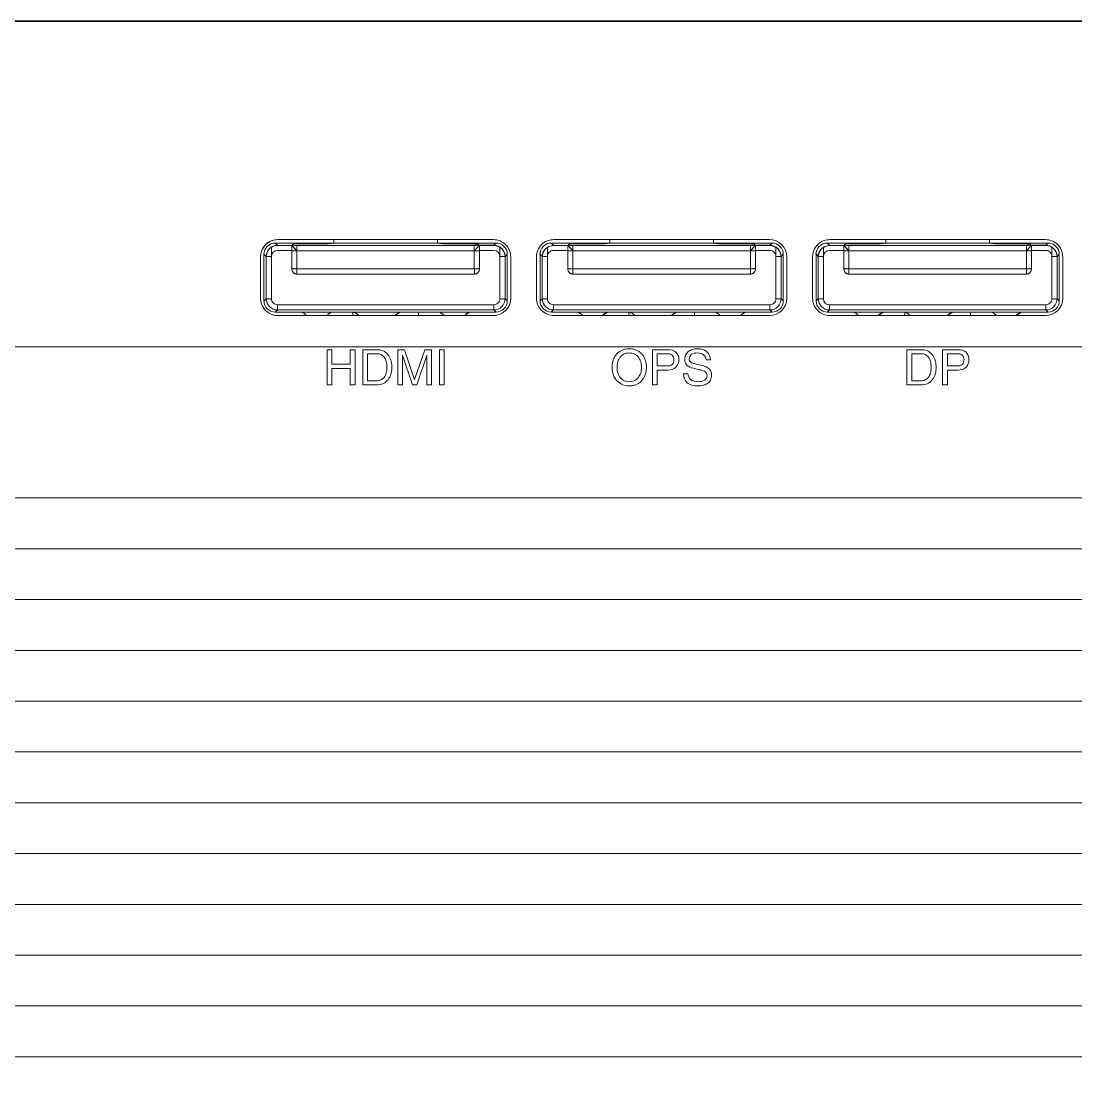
# Model space of a CAD drawing. Header units: millimetres. Extents: x -71336 to -33468, y -26189 to 22712.
# Drawn here: x -34278.5 to -34217.4, y -12629.5 to -12567.7 of the extents above; entities that cross this region are included whole.
import ezdxf

# ---------------------------------------------------------------- set-up
doc = ezdxf.new("R2010")
doc.units = ezdxf.units.MM
doc.layers.add('PDF3_Geometry', color=7, linetype='Continuous')
doc.layers.add('SC - Rack Layout - U-guides and centreline', color=5, linetype='Continuous', lineweight=13, plot=False)

# ---------------------------------------------------------------- blocks, each defined once
blk = doc.blocks.new('*U240')
at = {"layer": 'SC - Rack Layout - U-guides and centreline', "ltscale": 5}
blk.add_lwpolyline([(-300, 0), (300, 0)], dxfattribs=at)
blk = doc.blocks.new('*U241')
at = {"layer": 'SC - Rack Layout - U-guides and centreline', "color": 0, "linetype": 'ByBlock', "lineweight": -2, "transparency": 16777216}
blk.add_blockref('*U240', (0, 666.75), dxfattribs=at)
blk = doc.blocks.new('LG CVCA')
at = {"layer": 'PDF3_Geometry', "lineweight": 35}
blk.add_lwpolyline([(241.499, 1.638, -0.41475), (239.861, 0), (-239.861, 0, -0.414753), (-241.499, 1.638), (-241.499, 61.681, -0.414378), (-239.861, 63.319), (239.861, 63.319, -0.414374), (241.499, 61.681)], format="xyb", close=True, dxfattribs=at)
at = {"layer": 'PDF3_Geometry', "lineweight": 9}
for points in [[(33.027, 50.449, -0.172481), (33.648, 50.669, 0.414409), (32.651, 49.671, -0.171745), (32.868, 50.293)], [(33.053, 49.975, -0.118971), (33.277, 50.216), (33.277, 47.244), (32.976, 47.244), (32.849, 47.118, 0.195253), (33.041, 46.658)], [(33.169, 50.152, 0.196497), (32.976, 49.693), (32.976, 47.244, 0.408579), (33.622, 46.594), (33.622, 46.895), (46.172, 46.895, 0.202596), (46.418, 46.997)], [(33.277, 50.217, -0.148808), (33.639, 50.328), (34.474, 50.311), (34.474, 50.31), (34.46, 50.328)], [(46.16, 50.328), (46.297, 50.47), (33.498, 50.47), (33.622, 50.342), (34.758, 50.328), (34.758, 48.97), (45.04, 48.97, -0.010833), (45.153, 48.976, -0.015058), (45.248, 48.984)], [(45.178, 50.168), (45.114, 50.101), (45.039, 50.027), (45.341, 50.328), (46.159, 50.327, -0.146655), (46.524, 50.215), (46.524, 47.244), (46.823, 47.244)], [(45.04, 48.97), (45.04, 50.328), (45.056, 50.342), (46.173, 50.342, -0.411115), (46.822, 49.693), (46.822, 47.244), (46.95, 47.118)], [(45.29, 50.277), (45.325, 50.31), (45.338, 50.328), (45.341, 49), (45.337, 49, -0.055377), (45.331, 48.911)], [(46.949, 49.82, 0.194493), (46.758, 50.279, 0.198636), (46.297, 50.47)], [(49.64, 50.328, 0.149471), (49.276, 50.215, 0.114269), (49.055, 49.975, 0.108871), (48.975, 49.693), (48.975, 47.244), (48.85, 47.118, 0.408533), (49.5, 46.47), (62.299, 46.47), (62.174, 46.594), (62.174, 46.895), (49.624, 46.895), (49.624, 46.594, -0.408092), (48.974, 47.244), (49.276, 47.245), (49.276, 50.216)], [(48.966, 49.679, -0.407886), (49.64, 50.328), (50.459, 50.328), (61.34, 50.328)], [(62.158, 50.328), (62.298, 50.47), (49.5, 50.47), (49.624, 50.342), (50.76, 50.328), (50.76, 48.97), (61.041, 48.97, -0.011154), (61.151, 48.976, -0.012836), (61.246, 48.984)], [(61.18, 50.168), (61.112, 50.101), (61.041, 50.027), (61.343, 50.328), (62.158, 50.327, -0.145471), (62.526, 50.215), (62.526, 47.244), (62.824, 47.244)], [(62.526, 49.693), (62.824, 49.693, 0.405952), (62.175, 50.342), (61.058, 50.342), (61.042, 50.328), (61.042, 48.97), (61.042, 48.858)], [(62.299, 50.47, -0.194854), (62.759, 50.279, -0.195032), (62.948, 49.819), (62.824, 49.693), (62.824, 47.244), (62.948, 47.118), (62.948, 49.819)], [(65.639, 50.328, 0.148808), (65.278, 50.215, 0.118971), (65.054, 49.975, 0.117314), (64.977, 49.693), (64.977, 47.244), (64.852, 47.118, 0.410546), (65.498, 46.47), (78.301, 46.47), (78.173, 46.594), (78.173, 46.895), (65.626, 46.895), (65.626, 46.594, -0.408737), (64.976, 47.244), (65.277, 47.245), (65.277, 50.216)], [(64.964, 49.679, -0.408539), (65.639, 50.328), (66.458, 50.328), (77.342, 50.328)], [(78.157, 50.328), (78.3, 50.47), (65.498, 50.47), (65.626, 50.342), (66.759, 50.328), (66.759, 48.97), (77.04, 48.97, -0.011154), (77.15, 48.976, -0.010352), (77.248, 48.984)], [(77.04, 48.858), (77.04, 48.97), (77.04, 50.328), (77.056, 50.342), (78.174, 50.342, -0.149171), (78.525, 50.216)], [(77.29, 50.277), (77.325, 50.31), (77.341, 50.328), (78.157, 50.328, -0.411115), (78.822, 49.693), (78.822, 47.244), (78.95, 47.118)], [(78.95, 49.82, 0.196777), (78.758, 50.279, 0.196027), (78.301, 50.47)], [(78.746, 49.975, 0.114269), (78.525, 50.215), (78.525, 47.244), (78.823, 47.244)], [(34.461, 50.044), (34.461, 50.029), (34.461, 50.043), (33.622, 50.043, 0.408876), (33.277, 49.693), (32.976, 49.693), (32.848, 49.819), (32.848, 47.118)], [(45.337, 50.027), (45.341, 50.029), (45.34, 50.043), (46.178, 50.04, -0.40915), (46.524, 49.693), (46.822, 49.693), (46.95, 49.819), (46.95, 47.118, -0.193913), (46.758, 46.659)], [(49.379, 49.942, 0.197108), (49.276, 49.693), (48.975, 49.693), (48.85, 49.819), (48.85, 47.118)], [(66.458, 50.044), (66.458, 50.029), (66.458, 50.043), (65.626, 50.043, 0.408298), (65.277, 49.693), (64.976, 49.693), (64.852, 49.819), (64.852, 47.118)], [(78.42, 49.94, -0.199419), (78.525, 49.693), (78.823, 49.693), (78.95, 49.819), (78.95, 47.118, -0.193913), (78.759, 46.659, -0.19332), (78.302, 46.471)], [(34.537, 48.774, -0.167554), (34.461, 49, 0.055377), (34.471, 48.91)], [(50.536, 48.774, -0.167554), (50.459, 49, 0.055377), (50.469, 48.91)], [(50.76, 48.97, 0.011905), (50.645, 48.976, 0.015358), (50.552, 48.985)], [(66.759, 48.97, 0.010991), (66.647, 48.976, 0.012621), (66.551, 48.985)], [(77.332, 48.911, 0.055377), (77.341, 49, -0.168466), (77.261, 48.774, -0.113061), (77.166, 48.697, -0.10506), (77.05, 48.669), (77.047, 48.696), (77.047, 48.762)], [(66.675, 48.68, 0.078066), (66.752, 48.671), (66.752, 48.669), (77.05, 48.671), (66.752, 48.671)], [(33.539, 46.274, -0.140289), (33.028, 46.485, -0.053845), (32.868, 46.644, -0.172158), (32.65, 47.27, 0.413728), (33.648, 46.269)], [(62.3, 46.471, 0.192158), (62.76, 46.659, 0.194446), (62.948, 47.119)], [(46.633, 46.786, -0.192577), (46.172, 46.595), (33.622, 46.595), (33.498, 46.47), (46.297, 46.47), (46.172, 46.595)], [(37.9, 46.47, -0.239359), (38.341, 46.268, 0.234442), (37.999, 46.443), (37.999, 46.269)], [(40.456, 46.268, -0.235371), (40.859, 46.468, 0.210092), (40.456, 46.268)], [(53.902, 46.47, -0.240929), (54.343, 46.268, 0.235371), (53.998, 46.443), (53.998, 46.269)], [(56.458, 46.268, -0.235667), (56.858, 46.468, 0.086838), (56.672, 46.416)], [(65.498, 46.47), (65.626, 46.595), (78.173, 46.595, 0.192577), (78.633, 46.786)], [(68.464, 46.268, -0.239359), (68.825, 46.462, 0.072629), (68.678, 46.416)], [(72.46, 46.268, -0.239359), (72.898, 46.47, 0.054654), (72.818, 46.462, 0.06684), (72.674, 46.416)], [(76.452, 46.268, -0.237805), (76.855, 46.468, 0.088814), (76.667, 46.416)], [(53.451, 44.179, 0.061358), (53.3, 44.048, 0.055392), (53.182, 43.888)], [(53.611, 43.973, 0.05634), (53.511, 43.877, 0.036433), (53.421, 43.747, 0.048929), (53.361, 43.605)], [(54.427, 44.271, 0.047831), (54.234, 44.328, 0.085438), (53.805, 44.328, 0.053067), (53.619, 44.271)], [(58.137, 44.336, 0.029892), (57.974, 44.346, 0.031769), (57.815, 44.336, 0.037953), (57.671, 44.304, 0.103263), (57.436, 44.176)], [(39.932, 42.936, 0.05132), (39.96, 43.09, 0.040565), (39.973, 43.268)], [(55.002, 43.041, 0.033764), (55.018, 43.268, 0.032743), (55.002, 43.498)], [(58.259, 43.371), (57.903, 43.455, -0.03137), (57.702, 43.514)], [(71.512, 43.09, 0.027064), (71.522, 43.268, 0.028466), (71.512, 43.445, 0.030301), (71.484, 43.602)], [(71.749, 42.848, 0.038023), (71.794, 43.046, 0.033217), (71.808, 43.268, 0.033298), (71.794, 43.49)], [(39.746, 42.317, 0.164564), (40.112, 42.659, 0.038519), (40.2, 42.848)], [(53.095, 42.833, 0.100349), (53.3, 42.49, 0.100286), (53.619, 42.266, 0.093886), (54.005, 42.195, 0.047187), (54.234, 42.212, 0.036397), (54.425, 42.266, 0.159537), (54.851, 42.637)], [(53.732, 42.494, 0.201004), (54.311, 42.494, 0.108074), (54.538, 42.668, 0.085046), (54.686, 42.931)], [(56.266, 43.109), (56.084, 43.109, 0.005681), (55.648, 43.106), (55.648, 42.251)], [(71.292, 42.318, 0.117335), (71.57, 42.526, 0.058286), (71.673, 42.675)], [(73.08, 43.109), (72.895, 43.109, 0.005596), (72.463, 43.106), (72.463, 42.251)]]:
    blk.add_lwpolyline(points, format="xyb", dxfattribs=at)
for points in [[(33.648, 50.669), (46.15, 50.669)], [(34.461, 49), (34.461, 50.328)], [(34.848, 50.432), (36.479, 50.432)], [(50.846, 50.432), (52.481, 50.432)], [(66.848, 50.432), (68.483, 50.432)], [(77.341, 49), (77.341, 50.328)], [(32.65, 47.269), (32.65, 49.67)], [(47.148, 47.269), (47.148, 49.67)], [(46.151, 46.268), (33.648, 46.268)]]:
    blk.add_lwpolyline(points, close=True, dxfattribs=at)
for points in [[(45.338, 50.328), (34.461, 50.328), (34.551, 50.418)], [(34.461, 50.328), (34.759, 50.027)], [(34.758, 50.027), (34.685, 50.101), (34.621, 50.168), (34.557, 50.227)], [(34.745, 50.342), (34.759, 50.328)], [(36.898, 50.47), (36.771, 50.444)], [(36.898, 50.669), (36.898, 50.47)], [(42.9, 50.669), (42.9, 50.47)], [(42.9, 50.47), (43.028, 50.444)], [(43.319, 50.432), (44.954, 50.432)], [(44.954, 50.432), (43.319, 50.432)], [(45.251, 50.418), (45.341, 50.328), (45.341, 49)], [(50.761, 50.027), (50.459, 50.328), (50.459, 49), (50.459, 50.328), (50.549, 50.418)], [(50.475, 50.31), (50.459, 50.328)], [(50.511, 50.277), (50.476, 50.311)], [(50.76, 50.027), (50.686, 50.101), (50.619, 50.168), (50.559, 50.227)], [(50.744, 50.342), (50.76, 50.328)], [(52.9, 50.47), (52.773, 50.444)], [(52.9, 50.669), (52.9, 50.47)], [(58.899, 50.669), (58.899, 50.47)], [(58.899, 50.47), (59.03, 50.444)], [(59.318, 50.432), (60.952, 50.432)], [(60.952, 50.432), (59.318, 50.432)], [(61.249, 50.418), (61.343, 50.328), (61.343, 49)], [(61.339, 49), (61.339, 50.328), (61.323, 50.31), (61.292, 50.277)], [(66.759, 50.027), (66.458, 50.328), (66.458, 49), (66.458, 50.328), (66.548, 50.418)], [(66.474, 50.31), (66.458, 50.328)], [(66.509, 50.277), (66.475, 50.311)], [(66.759, 50.027), (66.685, 50.101), (66.618, 50.168), (66.557, 50.227)], [(66.743, 50.342), (66.759, 50.328)], [(68.899, 50.47), (68.771, 50.444)], [(68.899, 50.669), (68.899, 50.47)], [(74.9, 50.669), (74.9, 50.47)], [(74.9, 50.47), (75.028, 50.444)], [(75.316, 50.432), (76.951, 50.432)], [(76.951, 50.432), (75.316, 50.432)], [(77.251, 50.418), (77.341, 50.328), (77.04, 50.027)], [(77.181, 50.168), (77.111, 50.101), (77.04, 50.027)], [(34.461, 50.027), (45.338, 50.027)], [(50.459, 50.043), (49.624, 50.043)], [(50.459, 50.027), (50.459, 50.029), (50.459, 50.044)], [(50.459, 50.027), (61.34, 50.027)], [(61.343, 50.044), (61.343, 50.029), (61.339, 50.027)], [(62.174, 50.043), (61.342, 50.043)], [(66.458, 50.027), (77.342, 50.027)], [(77.341, 50.044), (77.341, 50.029), (77.341, 50.027)], [(78.173, 50.043), (77.341, 50.043)], [(34.461, 49), (34.461, 49)], [(34.755, 48.763), (34.755, 48.858)], [(45.043, 48.858), (45.043, 48.762)], [(50.459, 49), (50.459, 49)], [(50.757, 48.763), (50.757, 48.858)], [(61.343, 49), (61.339, 49)], [(66.458, 49), (66.458, 49)], [(66.756, 48.763), (66.756, 48.858)], [(77.341, 49), (77.341, 49)], [(34.752, 48.671), (34.752, 48.669), (45.049, 48.669)], [(34.752, 48.671), (45.049, 48.671)], [(45.05, 48.669), (45.05, 48.671)], [(50.75, 48.671), (50.75, 48.669), (61.048, 48.669)], [(50.75, 48.671), (61.048, 48.671)], [(61.045, 48.762), (61.045, 48.696)], [(61.048, 48.669), (61.048, 48.671)], [(41.799, 46.268), (41.799, 46.47)], [(46.172, 46.895), (46.172, 46.594)], [(49.5, 46.47), (49.624, 46.595), (62.174, 46.595)], [(57.798, 46.268), (57.798, 46.47)], [(69.999, 46.443), (69.999, 46.269)], [(73.8, 46.268), (73.8, 46.47)], [(36.505, 44.29), (36.78, 44.29), (36.78, 43.453)], [(36.78, 42.25), (36.505, 42.25), (36.505, 44.289)], [(37.845, 44.29), (38.124, 44.29)], [(37.845, 43.453), (37.845, 44.29)], [(38.124, 44.29), (38.124, 42.25)], [(39.407, 44.29), (38.568, 44.29)], [(38.568, 44.29), (38.568, 42.25)], [(39.378, 44.054), (38.847, 44.054)], [(38.847, 44.054), (38.847, 42.485)], [(40.603, 44.29), (40.999, 44.29)], [(40.603, 42.25), (40.603, 44.289)], [(41.448, 42.25), (40.871, 43.97)], [(40.872, 43.97), (40.872, 42.25)], [(41, 44.29), (41.581, 42.553)], [(41.582, 42.554), (42.162, 44.29)], [(42.289, 43.976), (41.712, 42.25)], [(42.161, 44.29), (42.557, 44.29)], [(42.292, 42.25), (42.292, 43.977)], [(42.558, 44.29), (42.558, 42.25)], [(43.021, 44.29), (43.297, 44.29), (43.297, 42.25)], [(43.297, 42.25), (43.021, 42.25), (43.021, 44.289)], [(56.266, 44.29), (55.373, 44.29)], [(55.373, 44.29), (55.373, 42.25)], [(56.198, 44.054), (55.648, 44.054)], [(55.648, 44.054), (55.648, 43.345)], [(70.959, 44.29), (70.117, 44.29)], [(70.118, 44.29), (70.118, 42.25)], [(70.924, 44.054), (70.396, 44.054)], [(70.396, 44.054), (70.396, 42.485)], [(73.08, 44.29), (72.187, 44.29)], [(72.188, 44.29), (72.188, 42.25)], [(73.013, 44.054), (72.463, 44.054)], [(72.463, 44.054), (72.463, 43.345)], [(36.78, 43.453), (37.845, 43.453)], [(55.648, 43.346), (56.199, 43.346)], [(58.486, 43.699), (58.738, 43.699)], [(72.463, 43.346), (73.013, 43.346)], [(36.78, 43.21), (36.78, 42.25)], [(37.845, 43.21), (36.781, 43.21)], [(37.845, 42.25), (37.845, 43.21)], [(57.161, 42.901), (57.161, 42.885)], [(57.417, 42.901), (57.162, 42.901)], [(57.737, 43.218), (58.093, 43.131)], [(38.124, 42.25), (37.845, 42.25)], [(39.387, 42.25), (38.568, 42.25)], [(39.352, 42.485), (38.846, 42.485)], [(40.872, 42.25), (40.603, 42.25)], [(41.713, 42.25), (41.448, 42.25)], [(42.558, 42.25), (42.292, 42.25)], [(55.648, 42.25), (55.373, 42.25)], [(70.937, 42.25), (70.118, 42.25)], [(70.901, 42.485), (70.395, 42.485)], [(72.463, 42.25), (72.187, 42.25)]]:
    blk.add_lwpolyline(points, dxfattribs=at)
for points in [[(47.148, 49.67, 0.414409), (46.151, 50.668, -0.414409)], [(48.649, 49.671), (48.649, 47.27, 0.41428), (49.65, 46.268), (62.149, 46.268, 0.413053), (63.15, 47.269), (63.15, 49.67, 0.413729), (62.149, 50.669), (49.65, 50.669, 0.414957)], [(65.652, 50.669), (78.151, 50.668, -0.414409), (79.149, 49.67), (79.149, 47.269, -0.413728), (78.151, 46.268), (65.652, 46.268, -0.415509), (64.65, 47.27), (64.65, 49.671, -0.416187)], [(46.757, 46.476, -0.034091), (46.65, 46.404, -0.134456), (46.15, 46.268, 0.413728), (47.148, 47.269, -0.131898), (47.017, 46.77, -0.031387), (46.943, 46.662, -0.069691)], [(35.305, 46.268, 0.236895), (34.906, 46.47, -0.241834)], [(36.825, 46.462, 0.19639), (36.505, 46.269, -0.238126)], [(43.293, 46.268, 0.240929), (42.897, 46.47, -0.235371)], [(44.816, 46.462, 0.19639), (44.497, 46.269, -0.241834)], [(51.307, 46.268, 0.235371), (50.904, 46.47, -0.236895)], [(59.295, 46.268, 0.236895), (58.896, 46.47, -0.237805)], [(60.895, 46.47, 0.239359), (60.495, 46.268, -0.238126)], [(67.306, 46.268, 0.237805), (66.903, 46.47, -0.234442)], [(70.297, 46.268, 0.240929), (69.901, 46.47, -0.240249)], [(75.294, 46.268, 0.239359), (74.894, 46.47, -0.241834)]]:
    blk.add_lwpolyline(points, format="xyb", close=True, dxfattribs=at)
at = {"layer": 'PDF3_Geometry', "lineweight": 18}
for points in [[(-206.85, 35.699), (206.923, 35.699)], [(-206.85, 32.755), (206.923, 32.755)], [(-206.85, 29.81), (206.923, 29.81)], [(-206.85, 26.867), (206.923, 26.867)], [(-206.85, 23.924), (206.923, 23.924)], [(-206.85, 20.979), (206.923, 20.979)], [(-206.85, 18.036), (206.923, 18.036)], [(-206.85, 15.092), (206.923, 15.092)], [(-206.85, 12.148), (206.923, 12.148)], [(-206.85, 9.205), (206.923, 9.205)], [(-207.033, 6.26), (207.105, 6.26)], [(-221.653, 3.317), (221.502, 3.317)]]:
    blk.add_lwpolyline(points, dxfattribs=at)
at = {"layer": 'PDF3_Geometry', "lineweight": 9}
for centre, radius, start, end in [((33.504, 49.814), 0.656, 90.56923, 179.58652), ((49.506, 49.806), 0.664, 90.5531, 179.48986), ((65.507, 49.808), 0.662, 90.77916, 179.79145), ((34.554, 46.44), 2.538, 85.37407, 87.89301), ((66.827, 49.004), 0.37, 180.61395, 218.48315), ((66.574, 48.847), 0.0729, 193.9777, 225.51206), ((34.447, 48.316), 0.424, 60.66768, 67.79366), ((45.694, 47.605), 1.214, 114.52501, 117.01364), ((45.038, 48.95), 0.284, 297.19427, 321.82108), ((44.88, 49.141), 0.532, 309.61259, 314.36183), ((50.446, 48.316), 0.424, 60.66768, 67.79366), ((61.095, 48.832), 0.153, 278.9834, 289.08909), ((61.027, 48.957), 0.295, 298.30883, 321.70369), ((66.672, 48.881), 0.174, 210.16052, 224.44738), ((67.238, 49.954), 1.395, 243.14752, 245.31382), ((77.694, 47.605), 1.214, 114.52501, 117.01364), ((77.128, 48.882), 0.174, 315.55262, 329.83948), ((33.627, 47.243), 0.35, 179.84367, 224.80205), ((49.625, 47.243), 0.35, 179.84367, 224.80205), ((65.632, 47.244), 0.355, 179.93259, 269.23206), ((52.859, 45.984), 0.486, 89.715, 144.17023), ((54.1, 43.48), 0.857, 41.3703, 54.65528), ((70.945, 43.52), 0.536, 37.95201, 64.48989), ((39.252, 43.429), 0.704, 14.26416, 36.72143), ((38.572, 43.124), 1.724, 19.1801, 25.36044), ((54.356, 43.27), 1.331, 170.14222, 180.12875), ((54.849, 43.271), 1.536, 173.51434, 186.4409), ((57.697, 43.732), 0.2, 205.96751, 234.61679), ((70.767, 43.389), 1.027, 17.07941, 27.46113), ((54.026, 43.091), 0.669, 219.24399, 231.67273), ((70.937, 43.031), 0.545, 294.57846, 320.97291), ((57.881, 43.016), 0.809, 231.93659, 242.44068), ((58.026, 44.104), 1.912, 263.70256, 269.50759), ((58.193, 42.815), 0.596, 283.20316, 296.98731), ((58.198, 42.796), 0.336, 306.31515, 331.06762), ((58.247, 42.785), 0.543, 307.61002, 334.12918)]:
    blk.add_arc(centre, radius, start, end, dxfattribs=at)
for points in [[(33.028, 50.449), (32.97, 50.404), (32.913, 50.349), (32.867, 50.292)], [(33.622, 50.342), (33.459, 50.342), (33.29, 50.272), (33.169, 50.152)], [(34.848, 50.432), (34.687, 50.432), (34.556, 50.427), (34.55, 50.417)], [(34.848, 50.432), (34.687, 50.432), (34.556, 50.427), (34.55, 50.417)], [(36.479, 50.432), (36.617, 50.432), (36.735, 50.437), (36.771, 50.445)], [(36.479, 50.432), (36.617, 50.432), (36.735, 50.437), (36.771, 50.445)], [(43.028, 50.445), (43.062, 50.436), (43.182, 50.432), (43.319, 50.432)], [(43.028, 50.445), (43.062, 50.436), (43.182, 50.432), (43.319, 50.432)], [(45.251, 50.417), (45.241, 50.427), (45.11, 50.432), (44.953, 50.432)], [(45.251, 50.417), (45.241, 50.427), (45.11, 50.432), (44.953, 50.432)], [(46.524, 50.216), (46.615, 50.154), (46.695, 50.072), (46.746, 49.975)], [(50.846, 50.432), (50.689, 50.432), (50.555, 50.427), (50.548, 50.417)], [(50.846, 50.432), (50.689, 50.432), (50.555, 50.427), (50.548, 50.417)], [(52.481, 50.432), (52.615, 50.432), (52.737, 50.437), (52.773, 50.445)], [(52.481, 50.432), (52.615, 50.432), (52.737, 50.437), (52.773, 50.445)], [(59.03, 50.445), (59.064, 50.436), (59.18, 50.432), (59.318, 50.432)], [(59.03, 50.445), (59.064, 50.436), (59.18, 50.432), (59.318, 50.432)], [(61.25, 50.417), (61.243, 50.427), (61.112, 50.432), (60.952, 50.432)], [(61.25, 50.417), (61.243, 50.427), (61.112, 50.432), (60.952, 50.432)], [(62.526, 50.216), (62.616, 50.154), (62.693, 50.072), (62.744, 49.975)], [(66.848, 50.432), (66.688, 50.432), (66.557, 50.427), (66.547, 50.417)], [(66.848, 50.432), (66.688, 50.432), (66.557, 50.427), (66.547, 50.417)], [(68.483, 50.432), (68.617, 50.432), (68.735, 50.437), (68.771, 50.445)], [(68.483, 50.432), (68.617, 50.432), (68.735, 50.437), (68.771, 50.445)], [(75.028, 50.445), (75.063, 50.436), (75.179, 50.432), (75.317, 50.432)], [(75.028, 50.445), (75.063, 50.436), (75.179, 50.432), (75.317, 50.432)], [(77.252, 50.417), (77.242, 50.427), (77.111, 50.432), (76.95, 50.432)], [(77.252, 50.417), (77.242, 50.427), (77.111, 50.432), (76.95, 50.432)], [(32.976, 49.693), (32.98, 49.791), (33.009, 49.888), (33.053, 49.975)], [(46.746, 49.975), (46.79, 49.888), (46.819, 49.79), (46.823, 49.693)], [(49.624, 50.043), (49.534, 50.043), (49.446, 50.006), (49.379, 49.942)], [(62.421, 49.94), (62.356, 50.004), (62.264, 50.043), (62.174, 50.043)], [(62.526, 49.693), (62.526, 49.783), (62.485, 49.875), (62.421, 49.94)], [(62.744, 49.975), (62.792, 49.888), (62.821, 49.79), (62.824, 49.693)], [(78.42, 49.94), (78.355, 50.004), (78.263, 50.043), (78.173, 50.043)], [(78.746, 49.975), (78.79, 49.888), (78.82, 49.79), (78.823, 49.693)], [(34.461, 49), (34.461, 48.817), (34.589, 48.669), (34.752, 48.669)], [(34.486, 48.993), (34.48, 48.994), (34.473, 48.994), (34.467, 48.998)], [(34.47, 48.911), (34.47, 48.899), (34.474, 48.886), (34.48, 48.876)], [(34.48, 48.877), (34.483, 48.859), (34.49, 48.844), (34.5, 48.83)], [(34.516, 48.99), (34.506, 48.991), (34.496, 48.991), (34.486, 48.993)], [(34.499, 48.829), (34.506, 48.816), (34.515, 48.805), (34.522, 48.795)], [(34.553, 48.985), (34.54, 48.988), (34.527, 48.988), (34.516, 48.99)], [(34.647, 48.976), (34.614, 48.98), (34.586, 48.983), (34.553, 48.985)], [(34.755, 48.858), (34.755, 48.895), (34.758, 48.931), (34.758, 48.971)], [(45.04, 48.97), (45.043, 48.932), (45.043, 48.895), (45.043, 48.858)], [(45.05, 48.669), (45.21, 48.669), (45.341, 48.817), (45.341, 49)], [(45.284, 48.989), (45.274, 48.987), (45.261, 48.987), (45.248, 48.984)], [(45.338, 49), (45.338, 48.92), (45.311, 48.837), (45.261, 48.774)], [(45.277, 48.794), (45.283, 48.804), (45.293, 48.817), (45.3, 48.828)], [(45.311, 48.992), (45.303, 48.991), (45.293, 48.991), (45.284, 48.989)], [(45.299, 48.829), (45.309, 48.846), (45.316, 48.86), (45.319, 48.877)], [(45.338, 49), (45.325, 48.994), (45.318, 48.994), (45.311, 48.992)], [(45.318, 48.877), (45.325, 48.887), (45.328, 48.9), (45.332, 48.912)], [(50.459, 49), (50.459, 48.817), (50.587, 48.669), (50.751, 48.669)], [(50.485, 48.993), (50.482, 48.994), (50.475, 48.994), (50.465, 48.998)], [(50.469, 48.911), (50.472, 48.899), (50.475, 48.886), (50.479, 48.876)], [(50.479, 48.877), (50.485, 48.859), (50.492, 48.844), (50.502, 48.83)], [(50.514, 48.99), (50.504, 48.991), (50.495, 48.991), (50.485, 48.993)], [(50.501, 48.829), (50.504, 48.816), (50.514, 48.805), (50.521, 48.795)], [(50.552, 48.985), (50.539, 48.988), (50.526, 48.988), (50.514, 48.99)], [(50.757, 48.858), (50.757, 48.895), (50.757, 48.931), (50.76, 48.971)], [(61.042, 48.858), (61.042, 48.827), (61.042, 48.795), (61.045, 48.762)], [(61.048, 48.669), (61.209, 48.669), (61.343, 48.817), (61.343, 49)], [(61.285, 48.989), (61.272, 48.987), (61.259, 48.987), (61.246, 48.984)], [(61.339, 49), (61.339, 48.92), (61.313, 48.837), (61.259, 48.774)], [(61.275, 48.794), (61.285, 48.804), (61.292, 48.817), (61.302, 48.828)], [(61.313, 48.992), (61.305, 48.991), (61.295, 48.991), (61.285, 48.989)], [(61.301, 48.829), (61.308, 48.846), (61.314, 48.86), (61.321, 48.877)], [(61.339, 49), (61.323, 48.994), (61.32, 48.994), (61.313, 48.992)], [(61.32, 48.877), (61.323, 48.887), (61.327, 48.9), (61.33, 48.912)], [(61.33, 48.911), (61.34, 48.94), (61.343, 48.97), (61.343, 49.001)], [(66.458, 49), (66.458, 48.969), (66.461, 48.94), (66.471, 48.91)], [(66.458, 49), (66.458, 48.817), (66.586, 48.669), (66.753, 48.669)], [(66.487, 48.993), (66.48, 48.994), (66.474, 48.994), (66.467, 48.998)], [(66.471, 48.911), (66.471, 48.899), (66.474, 48.886), (66.477, 48.876)], [(66.477, 48.877), (66.487, 48.859), (66.49, 48.844), (66.503, 48.83)], [(66.516, 48.99), (66.506, 48.991), (66.497, 48.991), (66.487, 48.993)], [(66.551, 48.985), (66.541, 48.988), (66.528, 48.988), (66.516, 48.99)], [(66.756, 48.858), (66.756, 48.895), (66.759, 48.931), (66.759, 48.971)], [(77.04, 48.858), (77.04, 48.827), (77.044, 48.795), (77.047, 48.762)], [(77.05, 48.669), (77.211, 48.669), (77.342, 48.817), (77.342, 49)], [(77.284, 48.989), (77.271, 48.987), (77.261, 48.987), (77.248, 48.984)], [(77.277, 48.794), (77.287, 48.804), (77.29, 48.817), (77.3, 48.828)], [(77.312, 48.992), (77.303, 48.991), (77.297, 48.991), (77.284, 48.989)], [(77.3, 48.829), (77.306, 48.846), (77.316, 48.86), (77.323, 48.877)], [(77.341, 49), (77.325, 48.994), (77.318, 48.994), (77.312, 48.992)], [(77.322, 48.877), (77.325, 48.887), (77.325, 48.9), (77.332, 48.912)], [(34.522, 48.794), (34.528, 48.782), (34.538, 48.769), (34.551, 48.76)], [(34.634, 48.699), (34.595, 48.715), (34.563, 48.743), (34.537, 48.774)], [(34.55, 48.76), (34.557, 48.751), (34.57, 48.741), (34.58, 48.731)], [(34.579, 48.732), (34.589, 48.723), (34.599, 48.717), (34.609, 48.709)], [(34.752, 48.671), (34.711, 48.671), (34.668, 48.681), (34.634, 48.699)], [(34.656, 48.687), (34.662, 48.684), (34.669, 48.682), (34.679, 48.68)], [(34.678, 48.68), (34.701, 48.672), (34.726, 48.669), (34.752, 48.669)], [(34.752, 48.697), (34.752, 48.718), (34.755, 48.741), (34.755, 48.763)], [(34.752, 48.671), (34.755, 48.679), (34.752, 48.689), (34.752, 48.697)], [(45.043, 48.762), (45.047, 48.741), (45.047, 48.719), (45.047, 48.696)], [(45.047, 48.696), (45.047, 48.688), (45.047, 48.678), (45.05, 48.67)], [(45.167, 48.697), (45.13, 48.681), (45.089, 48.671), (45.049, 48.671)], [(45.12, 48.68), (45.097, 48.672), (45.073, 48.669), (45.05, 48.669)], [(45.12, 48.68), (45.097, 48.672), (45.073, 48.669), (45.05, 48.669)], [(45.12, 48.68), (45.13, 48.682), (45.136, 48.684), (45.143, 48.687)], [(45.19, 48.709), (45.2, 48.717), (45.21, 48.724), (45.22, 48.732)], [(45.251, 48.76), (45.261, 48.77), (45.268, 48.783), (45.277, 48.795)], [(50.52, 48.794), (50.53, 48.782), (50.54, 48.769), (50.55, 48.76)], [(50.633, 48.699), (50.597, 48.715), (50.565, 48.743), (50.536, 48.774)], [(50.549, 48.76), (50.555, 48.751), (50.569, 48.741), (50.582, 48.731)], [(50.581, 48.732), (50.591, 48.723), (50.601, 48.717), (50.607, 48.709)], [(50.75, 48.671), (50.713, 48.671), (50.67, 48.681), (50.633, 48.699)], [(50.654, 48.687), (50.661, 48.684), (50.671, 48.682), (50.677, 48.68)], [(50.677, 48.68), (50.7, 48.672), (50.724, 48.669), (50.75, 48.669)], [(50.75, 48.697), (50.75, 48.718), (50.754, 48.741), (50.757, 48.763)], [(50.75, 48.671), (50.757, 48.679), (50.754, 48.689), (50.75, 48.697)], [(61.045, 48.696), (61.045, 48.688), (61.045, 48.678), (61.048, 48.67)], [(61.167, 48.697), (61.128, 48.681), (61.09, 48.671), (61.048, 48.671)], [(61.119, 48.68), (61.096, 48.672), (61.074, 48.669), (61.048, 48.669)], [(61.119, 48.68), (61.096, 48.672), (61.074, 48.669), (61.048, 48.669)], [(61.144, 48.687), (61.161, 48.695), (61.174, 48.703), (61.189, 48.71)], [(61.189, 48.709), (61.202, 48.717), (61.209, 48.724), (61.219, 48.732)], [(61.218, 48.732), (61.231, 48.74), (61.241, 48.751), (61.252, 48.761)], [(61.253, 48.76), (61.26, 48.77), (61.269, 48.783), (61.276, 48.795)], [(66.634, 48.699), (66.595, 48.715), (66.564, 48.743), (66.538, 48.774)], [(66.548, 48.76), (66.557, 48.751), (66.567, 48.741), (66.58, 48.731)], [(66.579, 48.732), (66.589, 48.723), (66.599, 48.717), (66.609, 48.709)], [(66.752, 48.671), (66.711, 48.671), (66.669, 48.681), (66.634, 48.699)], [(66.656, 48.687), (66.663, 48.684), (66.669, 48.682), (66.676, 48.68)], [(66.752, 48.697), (66.752, 48.718), (66.756, 48.741), (66.756, 48.763)], [(66.752, 48.671), (66.756, 48.679), (66.752, 48.689), (66.752, 48.697)], [(77.047, 48.696), (77.047, 48.688), (77.047, 48.678), (77.05, 48.67)], [(77.121, 48.68), (77.098, 48.672), (77.073, 48.669), (77.05, 48.669)], [(77.121, 48.68), (77.098, 48.672), (77.073, 48.669), (77.05, 48.669)], [(77.121, 48.68), (77.13, 48.682), (77.137, 48.684), (77.143, 48.687)], [(77.191, 48.709), (77.201, 48.717), (77.21, 48.724), (77.22, 48.732)], [(77.22, 48.732), (77.229, 48.74), (77.239, 48.751), (77.252, 48.761)], [(33.379, 46.997), (33.444, 46.933), (33.536, 46.895), (33.623, 46.895)], [(46.418, 46.997), (46.485, 47.064), (46.525, 47.154), (46.525, 47.244)], [(46.633, 46.786), (46.754, 46.906), (46.821, 47.079), (46.821, 47.243)], [(49.377, 46.997), (49.446, 46.933), (49.534, 46.895), (49.625, 46.895)], [(62.174, 46.895), (62.264, 46.895), (62.356, 46.931), (62.42, 46.997)], [(62.42, 46.997), (62.484, 47.064), (62.523, 47.154), (62.527, 47.244)], [(62.631, 46.786), (62.754, 46.906), (62.821, 47.079), (62.823, 47.243)], [(78.173, 46.895), (78.263, 46.895), (78.355, 46.931), (78.419, 46.997)], [(78.419, 46.997), (78.486, 47.064), (78.525, 47.154), (78.525, 47.244)], [(78.633, 46.786), (78.755, 46.906), (78.822, 47.079), (78.822, 47.243)], [(33.498, 46.47), (33.334, 46.47), (33.159, 46.539), (33.041, 46.658)], [(36.905, 46.47), (36.879, 46.47), (36.851, 46.468), (36.824, 46.462)], [(40.897, 46.47), (40.887, 46.47), (40.871, 46.468), (40.86, 46.468)], [(44.893, 46.47), (44.867, 46.47), (44.842, 46.468), (44.816, 46.462)], [(46.758, 46.659), (46.64, 46.539), (46.467, 46.471), (46.298, 46.471)], [(52.676, 46.415), (52.609, 46.381), (52.552, 46.329), (52.504, 46.268)], [(52.827, 46.462), (52.773, 46.454), (52.725, 46.437), (52.676, 46.416)], [(52.907, 46.47), (52.877, 46.47), (52.853, 46.468), (52.826, 46.462)], [(56.672, 46.415), (56.605, 46.381), (56.547, 46.329), (56.5, 46.268)], [(56.899, 46.47), (56.886, 46.47), (56.873, 46.468), (56.858, 46.468)], [(62.174, 46.595), (62.341, 46.596), (62.513, 46.665), (62.631, 46.786)], [(68.678, 46.415), (68.608, 46.381), (68.55, 46.329), (68.506, 46.268)], [(68.905, 46.47), (68.876, 46.47), (68.851, 46.468), (68.825, 46.462)], [(72.674, 46.415), (72.603, 46.381), (72.546, 46.329), (72.498, 46.268)], [(76.666, 46.415), (76.599, 46.381), (76.542, 46.329), (76.496, 46.268)], [(76.893, 46.47), (76.88, 46.47), (76.867, 46.468), (76.856, 46.468)], [(33.539, 46.275), (33.574, 46.271), (33.613, 46.268), (33.648, 46.268)], [(39.631, 44.004), (39.55, 44.04), (39.46, 44.054), (39.378, 44.054)], [(39.759, 44.222), (39.649, 44.27), (39.528, 44.289), (39.407, 44.289)], [(39.816, 43.85), (39.765, 43.914), (39.704, 43.968), (39.631, 44.004)], [(40.028, 44.013), (39.954, 44.101), (39.861, 44.176), (39.759, 44.222)], [(40.129, 43.862), (40.101, 43.916), (40.065, 43.967), (40.028, 44.013)], [(53.182, 43.888), (53.146, 43.832), (53.121, 43.77), (53.095, 43.706)], [(53.619, 44.271), (53.562, 44.248), (53.501, 44.217), (53.451, 44.179)], [(53.732, 44.045), (53.69, 44.026), (53.652, 44.001), (53.611, 43.973)], [(53.87, 44.088), (53.822, 44.076), (53.777, 44.065), (53.732, 44.045)], [(54.024, 44.101), (53.971, 44.101), (53.917, 44.098), (53.87, 44.088)], [(54.173, 44.088), (54.125, 44.098), (54.071, 44.101), (54.024, 44.101)], [(54.311, 44.045), (54.266, 44.065), (54.222, 44.076), (54.173, 44.088)], [(54.433, 43.973), (54.391, 44.001), (54.353, 44.026), (54.311, 44.045)], [(54.596, 44.179), (54.541, 44.217), (54.487, 44.248), (54.427, 44.271)], [(54.538, 43.87), (54.505, 43.911), (54.471, 43.942), (54.433, 43.973)], [(54.864, 43.889), (54.83, 43.946), (54.791, 44), (54.743, 44.046)], [(54.948, 43.706), (54.928, 43.769), (54.897, 43.832), (54.864, 43.889)], [(56.511, 43.974), (56.433, 44.046), (56.307, 44.054), (56.198, 44.054)], [(56.266, 44.29), (56.43, 44.29), (56.611, 44.254), (56.729, 44.142)], [(56.611, 43.722), (56.611, 43.814), (56.578, 43.915), (56.511, 43.974)], [(56.729, 44.142), (56.839, 44.039), (56.9, 43.877), (56.9, 43.728)], [(57.289, 43.973), (57.251, 43.889), (57.238, 43.799), (57.238, 43.711)], [(57.436, 44.176), (57.372, 44.119), (57.318, 44.05), (57.289, 43.973)], [(57.497, 43.747), (57.497, 43.844), (57.545, 43.949), (57.618, 44.011)], [(57.618, 44.011), (57.712, 44.09), (57.853, 44.101), (57.974, 44.101)], [(57.974, 44.101), (58.098, 44.101), (58.236, 44.076), (58.333, 43.998)], [(58.285, 44.302), (58.236, 44.318), (58.185, 44.328), (58.137, 44.336)], [(58.521, 44.173), (58.454, 44.233), (58.367, 44.278), (58.285, 44.302)], [(58.333, 43.998), (58.418, 43.926), (58.473, 43.809), (58.485, 43.7)], [(58.739, 43.699), (58.732, 43.871), (58.652, 44.058), (58.521, 44.173)], [(70.924, 44.054), (71.014, 44.054), (71.099, 44.04), (71.176, 44.004)], [(70.959, 44.29), (71.077, 44.29), (71.198, 44.27), (71.308, 44.222)], [(71.308, 44.222), (71.41, 44.177), (71.503, 44.101), (71.58, 44.013)], [(71.58, 44.013), (71.614, 43.967), (71.647, 43.915), (71.678, 43.862)], [(73.327, 43.974), (73.25, 44.046), (73.119, 44.054), (73.013, 44.054)], [(73.08, 44.29), (73.244, 44.29), (73.426, 44.254), (73.544, 44.142)], [(73.429, 43.722), (73.429, 43.814), (73.394, 43.915), (73.327, 43.974)], [(73.544, 44.142), (73.653, 44.039), (73.714, 43.877), (73.714, 43.728)], [(39.96, 43.445), (39.957, 43.498), (39.947, 43.55), (39.934, 43.602)], [(39.973, 43.268), (39.973, 43.329), (39.97, 43.388), (39.96, 43.445)], [(40.241, 43.49), (40.236, 43.557), (40.219, 43.623), (40.2, 43.69)], [(40.257, 43.267), (40.257, 43.343), (40.254, 43.416), (40.241, 43.49)], [(40.241, 43.046), (40.254, 43.12), (40.257, 43.194), (40.257, 43.267)], [(53.025, 43.267), (53.025, 43.19), (53.035, 43.113), (53.044, 43.041)], [(53.095, 43.706), (53.072, 43.64), (53.058, 43.573), (53.044, 43.498)], [(53.361, 43.605), (53.344, 43.557), (53.333, 43.502), (53.323, 43.444)], [(54.622, 43.747), (54.599, 43.793), (54.568, 43.834), (54.538, 43.87)], [(54.686, 43.605), (54.666, 43.657), (54.646, 43.703), (54.622, 43.747)], [(54.72, 43.446), (54.71, 43.503), (54.702, 43.557), (54.686, 43.605)], [(54.733, 43.267), (54.733, 43.328), (54.727, 43.388), (54.72, 43.446)], [(54.72, 43.09), (54.727, 43.148), (54.733, 43.207), (54.733, 43.267)], [(55.002, 43.498), (54.989, 43.573), (54.972, 43.64), (54.948, 43.706)], [(56.198, 43.346), (56.307, 43.346), (56.436, 43.364), (56.511, 43.438)], [(56.729, 43.274), (56.611, 43.158), (56.429, 43.109), (56.265, 43.109)], [(56.511, 43.438), (56.585, 43.506), (56.611, 43.621), (56.611, 43.721)], [(56.899, 43.728), (56.899, 43.566), (56.848, 43.387), (56.729, 43.274)], [(57.238, 43.711), (57.238, 43.598), (57.276, 43.476), (57.35, 43.396)], [(57.35, 43.396), (57.449, 43.291), (57.6, 43.249), (57.738, 43.218)], [(57.517, 43.645), (57.504, 43.676), (57.497, 43.712), (57.497, 43.748)], [(57.702, 43.514), (57.658, 43.527), (57.615, 43.543), (57.581, 43.569)], [(58.669, 43.171), (58.569, 43.284), (58.407, 43.336), (58.259, 43.372)], [(71.368, 43.85), (71.423, 43.778), (71.458, 43.689), (71.484, 43.602)], [(71.749, 43.69), (71.768, 43.623), (71.785, 43.557), (71.794, 43.49)], [(73.013, 43.346), (73.121, 43.346), (73.25, 43.364), (73.326, 43.438)], [(73.543, 43.274), (73.428, 43.158), (73.243, 43.109), (73.08, 43.109)], [(73.326, 43.438), (73.399, 43.506), (73.429, 43.621), (73.429, 43.721)], [(73.713, 43.728), (73.713, 43.566), (73.659, 43.387), (73.543, 43.274)], [(39.614, 42.536), (39.691, 42.57), (39.758, 42.625), (39.812, 42.688)], [(39.812, 42.688), (39.866, 42.76), (39.906, 42.847), (39.932, 42.936)], [(40.2, 42.848), (40.219, 42.912), (40.236, 42.979), (40.241, 43.046)], [(53.044, 43.041), (53.058, 42.966), (53.072, 42.897), (53.095, 42.833)], [(53.323, 43.091), (53.333, 43.033), (53.344, 42.981), (53.361, 42.932)], [(53.361, 42.932), (53.377, 42.883), (53.397, 42.834), (53.421, 42.789)], [(53.421, 42.789), (53.447, 42.748), (53.477, 42.704), (53.508, 42.668)], [(54.686, 42.931), (54.702, 42.981), (54.71, 43.035), (54.72, 43.09)], [(54.864, 42.651), (54.897, 42.706), (54.928, 42.769), (54.948, 42.833)], [(54.948, 42.833), (54.972, 42.896), (54.989, 42.965), (55.002, 43.041)], [(57.161, 42.885), (57.161, 42.703), (57.245, 42.502), (57.382, 42.379)], [(57.58, 42.557), (57.485, 42.642), (57.424, 42.776), (57.418, 42.901)], [(58.092, 43.132), (58.166, 43.114), (58.24, 43.096), (58.31, 43.068)], [(58.31, 43.068), (58.358, 43.051), (58.402, 43.032), (58.438, 43.001)], [(58.438, 43.001), (58.469, 42.974), (58.489, 42.945), (58.505, 42.911)], [(58.528, 42.783), (58.528, 42.73), (58.518, 42.68), (58.492, 42.634)], [(58.505, 42.911), (58.521, 42.87), (58.528, 42.827), (58.528, 42.783)], [(58.79, 42.796), (58.79, 42.927), (58.752, 43.071), (58.669, 43.171)], [(58.735, 42.548), (58.773, 42.625), (58.789, 42.713), (58.789, 42.795)], [(71.481, 42.936), (71.458, 42.847), (71.42, 42.76), (71.36, 42.688)], [(71.512, 43.09), (71.504, 43.041), (71.497, 42.988), (71.481, 42.936)], [(71.749, 42.848), (71.727, 42.789), (71.704, 42.732), (71.673, 42.675)], [(39.352, 42.485), (39.442, 42.485), (39.531, 42.5), (39.614, 42.536)], [(39.387, 42.25), (39.509, 42.25), (39.633, 42.27), (39.746, 42.317)], [(53.611, 42.567), (53.652, 42.539), (53.69, 42.514), (53.732, 42.494)], [(57.507, 42.299), (57.551, 42.274), (57.604, 42.255), (57.654, 42.238)], [(58.009, 42.437), (57.862, 42.437), (57.693, 42.462), (57.58, 42.557)], [(57.654, 42.238), (57.708, 42.225), (57.762, 42.212), (57.817, 42.204)], [(58.397, 42.526), (58.284, 42.45), (58.14, 42.437), (58.009, 42.437)], [(58.01, 42.192), (58.064, 42.192), (58.124, 42.197), (58.179, 42.202)], [(58.179, 42.202), (58.229, 42.21), (58.282, 42.22), (58.329, 42.235)], [(58.464, 42.284), (58.504, 42.305), (58.544, 42.327), (58.578, 42.355)], [(71.163, 42.536), (71.084, 42.5), (70.991, 42.485), (70.901, 42.485)], [(71.292, 42.318), (71.183, 42.27), (71.059, 42.25), (70.936, 42.25)]]:
    blk.add_open_spline(points, degree=3, dxfattribs=at)

msp = doc.modelspace()

# ---------------------------------------------------------------- block references
msp.add_blockref('LG CVCA', (-34297.305, -12631.067))
at = {"layer": 'SC - Rack Layout - U-guides and centreline'}
msp.add_blockref('*U241', (-34297.756, -13253.367), dxfattribs=at)

doc.saveas('drawing.dxf')
